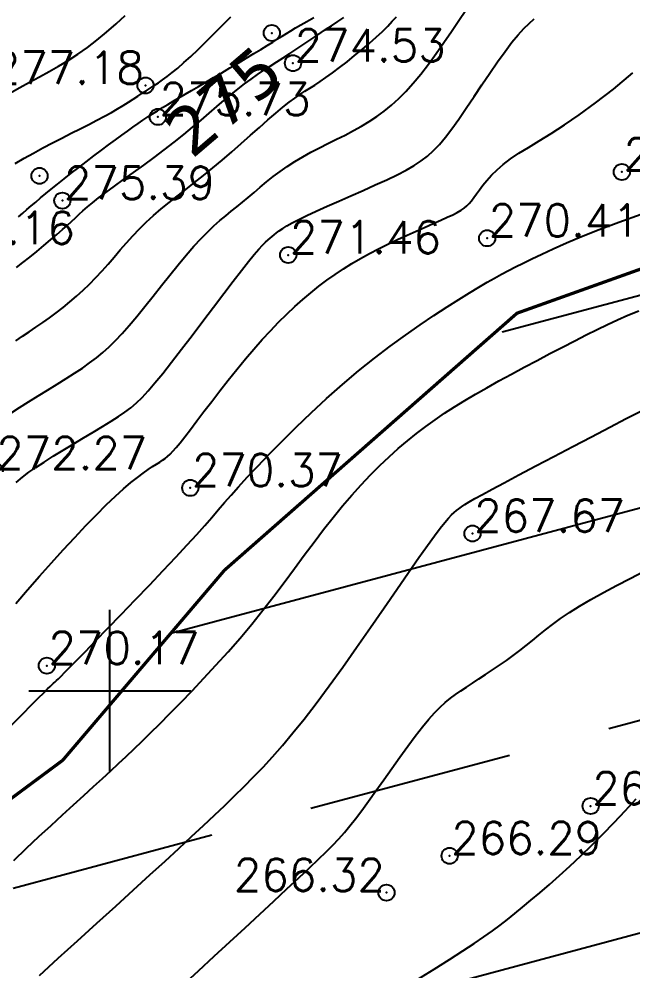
# Model space of a CAD drawing. Header units: millimetres. Extents: x 524954 to 526204, y 9523489 to 9524010.
# Drawn here: x 525997.19 to 526016.16, y 9523691.34 to 9523720.77 of the extents above; entities that cross this region are included whole.
import ezdxf
from ezdxf.enums import TextEntityAlignment as Align

# ---------------------------------------------------------------- set-up
doc = ezdxf.new("R2010")
doc.units = ezdxf.units.MM
doc.header["$PDMODE"] = 32
doc.header["$PDSIZE"] = 0.5
doc.linetypes.add('ACAD_ISO12W100', pattern=[21, 12, -3, 0, -3, 0, -3])
for name, color, linetype in [('Bord Fleuve', 4, 'ACAD_ISO12W100'), ('Carroyage', 7, 'Continuous'), ('CN_01_00', 3, 'Continuous'), ('CN_02_00', 4, 'Continuous'), ('CN_05_00', 6, 'Continuous'), ('CN_10_00', 1, 'Continuous'), ('Cotation Courbes de niveau', 7, 'Continuous'), ('TopoAlt', 3, 'Continuous'), ('TOPOJIS', 7, 'Continuous')]:
    doc.layers.add(name, color=color, linetype=linetype)
doc.styles.add('Simplex 1.0', font='Simplex.shx', dxfattribs={"width": 0.99, "height": 1})
doc.styles.add('Verdana 1.0', font='verdana.ttf', dxfattribs={"width": 0.99, "height": 1})

# ---------------------------------------------------------------- blocks, each defined once
blk = doc.blocks.new('TCPOINT M')
at = {"color": 0}
blk.add_point((0, 0), dxfattribs=at)
at = {"layer": 'TopoAlt', "style": 'Simplex 1.0', "width": 0.99}
blk.add_attdef('ALT', (0.15, 0.15), '', height=1, dxfattribs=at)

msp = doc.modelspace()

# ---------------------------------------------------------------- hatches: boundary and pattern name
at = {"layer": 'Bord Fleuve', "ltscale": 0.5}
h = msp.add_hatch(dxfattribs=at)
h.set_pattern_fill('ANSI33', color=256, scale=2, angle=330, style=0)
h.paths.add_polyline_path([(526101.715, 9523771.778), (526101.498, 9523728.689), (526067.042, 9523702.1), (526048.223, 9523678.528), (526031.816, 9523676.184), (526027.837, 9523671.249), (526016.46, 9523661.911), (526012.684, 9523655.259), (526010.342, 9523652.337), (526009.349, 9523649.826), (526002.836, 9523644.901), (526001.359, 9523638.704), (525998.552, 9523634.868), (525992.641, 9523630.59), (525971.373, 9523621.771), (525946.333, 9523622.282), (525936.503, 9523619.892), (525930.695, 9523617.923), (525919.699, 9523615.395), (525895.841, 9523612.948), (525885.599, 9523613.628), (525875.196, 9523613.421), (525867.372, 9523614.558), (525859.164, 9523613.749), (525850.68, 9523611.584), (525842.877, 9523609.413), (525834.137, 9523605.724), (525821.783, 9523602.11), (525815.903, 9523600.185), (525796.184, 9523594.113), (525774.026, 9523585.199), (525767.099, 9523581.761), (525763.989, 9523580.32), (525760.33, 9523578.539), (525748.039, 9523572.413), (525744.059, 9523571.766), (525739.195, 9523569.005), (525726.381, 9523563.785), (525719.788, 9523561.814), (525707.248, 9523554.536), (525700.147, 9523552.212), (525692.212, 9523549.16), (525674.921, 9523545.702), (525662.522, 9523542.332), (525644.942, 9523541.016), (525635.899, 9523540.053), (525621.612, 9523536.522), (525609.298, 9523533.789), (525593.484, 9523529.477), (525590.482, 9523529.837), (525587.338, 9523528.188), (525575.413, 9523524.864), (525573.541, 9523524.376), (525537.559, 9523507.804), (525536.053, 9523507.312), (525509.961, 9523500.658), (525472.702, 9523501.018), (525453.195, 9523495.13), (525425.264, 9523493.316), (525409.725, 9523500.229), (525383.624, 9523517.145), (525374.857, 9523528.592), (525397.503, 9523550.219), (525408.728, 9523544.096), (525423.511, 9523536.311), (525445.736, 9523537.578), (525453.966, 9523539.782), (525464.454, 9523546.087), (525473.153, 9523547.827), (525482.046, 9523548.599), (525491.438, 9523548.246), (525499.251, 9523546.152), (525510.455, 9523545.914), (525524.182, 9523548.573), (525533.752, 9523550.446), (525539.312, 9523550.42), (525543.959, 9523554.529), (525548.966, 9523556.567), (525556.157, 9523559.482), (525565.701, 9523562.659), (525575.687, 9523565.927), (525586.045, 9523569.089), (525592.726, 9523570.833), (525599.232, 9523573.013), (525615.849, 9523577.326), (525625.16, 9523582.583), (525628.685, 9523586.517), (525632.523, 9523586.625), (525648.079, 9523583.088), (525655.429, 9523583.638), (525665.347, 9523586.334), (525670.505, 9523587.365), (525674.974, 9523592.31), (525681.363, 9523595.427), (525690.374, 9523596.897), (525696.726, 9523596.667), (525703.112, 9523600.372), (525712.502, 9523603.181), (525720.951, 9523606.622), (525729.973, 9523611.744), (525735.094, 9523612.577), (525741.896, 9523615.967), (525746.088, 9523618.007), (525749.05, 9523619.379), (525756.94, 9523623.296), (525766.831, 9523627.898), (525804.249, 9523638.101), (525817.576, 9523642.025), (525828.432, 9523644.919), (525839.805, 9523649.896), (525846.166, 9523651.166), (525855.839, 9523655.822), (525867.776, 9523655.711), (525877.503, 9523655.632), (525886.144, 9523654.198), (525894.786, 9523653.829), (525911.157, 9523655.506), (525918.652, 9523656.801), (525925.004, 9523658.249), (525933.183, 9523660.832), (525939.613, 9523663.374), (525944.509, 9523665.893), (525950.393, 9523669.022), (525957.623, 9523672.73), (525962.986, 9523676.276), (525970.165, 9523679.965), (525973.599, 9523682.924), (525976.261, 9523684.646), (525980.145, 9523686.246), (525987.591, 9523689.162), (525991.967, 9523692.966), (525998.543, 9523697.851), (526003.542, 9523703.73), (526012.581, 9523711.677), (526026.66, 9523716.709), (526030.85, 9523726.011), (526046.387, 9523740.613), (526052.355, 9523745.599), (526061.927, 9523759.011), (526073.275, 9523760.379), (526077.818, 9523761.95), (526083.981, 9523762.217)])
h.paths.add_polyline_path([(525512.661, 9523516.101), (525534.357, 9523523.257), (525535.319, 9523520.342), (525513.623, 9523513.186)], flags=24)
h.paths.add_polyline_path([(525743.331, 9523593.045), (525764.315, 9523602.078), (525765.529, 9523599.259), (525744.545, 9523590.226)], flags=24)
h.paths.add_polyline_path([(525983.194, 9523662.071), (526001.508, 9523675.73), (526003.343, 9523673.269), (525985.029, 9523659.611)], flags=24)

# ---------------------------------------------------------------- linework, layer by layer
at = {"layer": 'Bord Fleuve', "ltscale": 0.35, "flags": 128}
msp.add_lwpolyline([(525394.064, 9523546.741, 0.1, 0.1, 0), (525403.511, 9523541.057, 0.1, 0.1, 0), (525423.511, 9523536.311, 0.1, 0.1, 0), (525445.736, 9523537.578, 0.1, 0.1, 0), (525453.966, 9523539.782, 0.1, 0.1, 0), (525464.454, 9523546.087, 0.1, 0.1, 0), (525473.153, 9523547.827, 0.1, 0.1, 0), (525482.046, 9523548.599, 0.1, 0.1, 0), (525491.438, 9523548.246, 0.1, 0.1, 0), (525499.251, 9523546.152, 0.1, 0.1, 0), (525510.455, 9523545.914, 0.1, 0.1, 0), (525524.182, 9523548.573, 0.1, 0.1, 0), (525533.752, 9523550.446, 0.1, 0.1, 0), (525539.312, 9523550.42, 0.1, 0.1, 0), (525543.959, 9523554.529, 0.1, 0.1, 0), (525548.966, 9523556.567, 0.1, 0.1, 0), (525556.157, 9523559.482, 0.1, 0.1, 0), (525565.701, 9523562.659, 0.1, 0.1, 0), (525575.687, 9523565.927, 0.1, 0.1, 0), (525586.045, 9523569.089, 0.1, 0.1, 0), (525592.726, 9523570.833, 0.1, 0.1, 0), (525599.232, 9523573.013, 0.1, 0.1, 0), (525615.849, 9523577.326, 0.1, 0.1, 0), (525625.16, 9523582.583, 0.1, 0.1, 0), (525628.685, 9523586.517, 0.1, 0.1, 0), (525632.523, 9523586.625, 0.1, 0.1, 0), (525648.079, 9523583.088, 0.1, 0.1, 0), (525655.429, 9523583.638, 0.1, 0.1, 0), (525665.347, 9523586.334, 0.1, 0.1, 0), (525670.505, 9523587.365, 0.1, 0.1, 0), (525674.974, 9523592.31, 0.1, 0.1, 0), (525674.974, 9523592.31, 0.1, 0.1, 0), (525681.363, 9523595.427, 0.1, 0.1, 0), (525681.363, 9523595.427, 0.1, 0.1, 0), (525690.374, 9523596.897, 0.1, 0.1, 0), (525696.726, 9523596.667, 0.1, 0.1, 0), (525703.112, 9523600.372, 0.1, 0.1, 0), (525712.502, 9523603.181, 0.1, 0.1, 0), (525712.502, 9523603.181, 0.1, 0.1, 0), (525720.951, 9523606.622, 0.1, 0.1, 0), (525729.973, 9523611.744, 0.1, 0.1, 0), (525735.094, 9523612.577, 0.1, 0.1, 0), (525741.896, 9523615.967, 0.1, 0.1, 0), (525746.088, 9523618.007, 0.1, 0.1, 0), (525749.05, 9523619.379, 0.1, 0.1, 0), (525756.94, 9523623.296, 0.1, 0.1, 0), (525766.831, 9523627.898, 0.1, 0.1, 0), (525804.249, 9523638.101, 0.1, 0.1, 0), (525817.576, 9523642.025, 0.1, 0.1, 0), (525828.432, 9523644.919, 0.1, 0.1, 0), (525839.805, 9523649.896, 0.1, 0.1, 0), (525846.166, 9523651.166, 0.1, 0.1, 0), (525855.839, 9523655.822, 0.1, 0.1, 0), (525867.776, 9523655.711, 0.1, 0.1, 0), (525877.503, 9523655.632, 0.1, 0.1, 0), (525886.144, 9523654.198, 0.1, 0.1, 0), (525894.786, 9523653.829, 0.1, 0.1, 0), (525911.157, 9523655.506, 0.1, 0.1, 0), (525918.652, 9523656.801, 0.1, 0.1, 0), (525925.004, 9523658.249, 0.1, 0.1, 0), (525933.183, 9523660.832, 0.1, 0.1, 0), (525939.613, 9523663.374, 0.1, 0.1, 0), (525944.509, 9523665.893, 0.1, 0.1, 0), (525950.393, 9523669.022, 0.1, 0.1, 0), (525957.623, 9523672.73, 0.1, 0.1, 0), (525962.986, 9523676.276, 0.1, 0.1, 0), (525970.165, 9523679.965, 0.1, 0.1, 0), (525970.165, 9523679.965, 0.1, 0.1, 0), (525973.599, 9523682.924, 0.1, 0.1, 0), (525976.261, 9523684.646, 0.1, 0.1, 0), (525980.145, 9523686.246, 0.1, 0.1, 0), (525987.591, 9523689.162, 0.1, 0.1, 0), (525991.967, 9523692.966, 0.1, 0.1, 0), (525998.543, 9523697.851, 0.1, 0.1, 0), (526003.542, 9523703.73, 0.1, 0.1, 0), (526012.581, 9523711.677, 0.1, 0.1, 0), (526026.66, 9523716.709, 0.1, 0.1, 0), (526030.85, 9523726.011, 0.1, 0.1, 0), (526046.387, 9523740.613, 0.1, 0.1, 0), (526052.355, 9523745.599, 0.1, 0.1, 0), (526061.927, 9523759.011, 0.1, 0.1, 0), (526073.275, 9523760.379, 0.1, 0.1, 0), (526077.818, 9523761.95, 0.1, 0.1, 0), (526083.981, 9523762.217, 0.1, 0.1, 0), (526101.715, 9523771.778, 0, 0, 0)], format="xyseb", dxfattribs=at)
at = {"layer": 'Carroyage'}
for p, q in [((526000, 9523697.5), (526000, 9523702.5)), ((525997.5, 9523700), (526002.5, 9523700))]:
    msp.add_line(p, q, dxfattribs=at)
at = {"layer": 'CN_01_00', "flags": 128}
for points, elevation in [([(525996.945, 9523708.59), (525997.209, 9523708.76), (525997.49, 9523708.937), (525997.781, 9523709.117), (525998.076, 9523709.298), (525998.367, 9523709.478), (525998.648, 9523709.653), (525998.911, 9523709.821), (525999.152, 9523709.981), (525999.375, 9523710.137), (525999.583, 9523710.294), (525999.783, 9523710.459), (525999.98, 9523710.636), (526000.178, 9523710.83), (526000.383, 9523711.048), (526000.601, 9523711.295), (526000.834, 9523711.574), (526001.081, 9523711.879), (526001.337, 9523712.2), (526001.597, 9523712.529), (526001.857, 9523712.857), (526002.114, 9523713.176), (526002.362, 9523713.475), (526002.597, 9523713.748), (526002.817, 9523713.986), (526003.023, 9523714.193), (526003.216, 9523714.376), (526003.401, 9523714.539), (526003.579, 9523714.688), (526003.753, 9523714.829), (526003.926, 9523714.967), (526004.1, 9523715.109), (526004.278, 9523715.258), (526004.46, 9523715.413), (526004.648, 9523715.573), (526004.844, 9523715.736), (526005.047, 9523715.899), (526005.259, 9523716.06), (526005.481, 9523716.218), (526005.714, 9523716.371), (526005.959, 9523716.516), (526006.213, 9523716.655), (526006.473, 9523716.79), (526006.738, 9523716.923), (526007.003, 9523717.055), (526007.266, 9523717.187), (526007.524, 9523717.322), (526007.775, 9523717.462), (526008.017, 9523717.607), (526008.251, 9523717.762), (526008.478, 9523717.929), (526008.702, 9523718.111), (526008.924, 9523718.313), (526009.147, 9523718.537), (526009.373, 9523718.787), (526009.604, 9523719.065), (526009.841, 9523719.374), (526010.081, 9523719.704), (526010.321, 9523720.047), (526010.557, 9523720.392), (526010.785, 9523720.728), (526011, 9523721.046)], 273), ([(525997.073, 9523716.302), (525997.352, 9523716.467), (525997.638, 9523716.629), (525997.93, 9523716.788), (525998.223, 9523716.943), (525998.515, 9523717.093), (525998.802, 9523717.239), (525999.081, 9523717.38), (525999.348, 9523717.515), (525999.6, 9523717.645), (525999.833, 9523717.768), (526000.046, 9523717.886), (526000.239, 9523717.997), (526000.415, 9523718.103), (526000.576, 9523718.204), (526000.725, 9523718.299), (526000.864, 9523718.39), (526000.995, 9523718.476), (526001.122, 9523718.558), (526001.246, 9523718.637), (526001.37, 9523718.716), (526001.498, 9523718.8), (526001.631, 9523718.892), (526001.775, 9523718.996), (526001.93, 9523719.117), (526002.101, 9523719.259), (526002.289, 9523719.425), (526002.498, 9523719.618), (526002.724, 9523719.835), (526002.965, 9523720.07), (526003.216, 9523720.32), (526003.474, 9523720.578), (526003.737, 9523720.839)], 277), ([(525997.093, 9523702.698), (525997.458, 9523703.123), (525997.826, 9523703.545), (525998.195, 9523703.959), (525998.559, 9523704.36), (525998.914, 9523704.744), (525999.258, 9523705.107), (525999.584, 9523705.442), (525999.89, 9523705.747), (526000.171, 9523706.016), (526000.424, 9523706.246), (526000.65, 9523706.44), (526000.851, 9523706.601), (526001.028, 9523706.735), (526001.183, 9523706.844), (526001.319, 9523706.934), (526001.437, 9523707.008), (526001.539, 9523707.072), (526001.627, 9523707.128), (526001.706, 9523707.183), (526001.783, 9523707.244), (526001.861, 9523707.317), (526001.948, 9523707.409), (526002.049, 9523707.525), (526002.169, 9523707.672), (526002.313, 9523707.857), (526002.487, 9523708.083), (526002.687, 9523708.345), (526002.908, 9523708.637), (526003.147, 9523708.949), (526003.398, 9523709.276), (526003.659, 9523709.608), (526003.924, 9523709.939), (526004.189, 9523710.261), (526004.45, 9523710.568), (526004.707, 9523710.859), (526004.962, 9523711.135), (526005.214, 9523711.397), (526005.464, 9523711.644), (526005.713, 9523711.879), (526005.961, 9523712.101), (526006.209, 9523712.31), (526006.457, 9523712.509), (526006.707, 9523712.698), (526006.96, 9523712.877), (526007.217, 9523713.048), (526007.478, 9523713.212), (526007.745, 9523713.369), (526008.02, 9523713.521), (526008.302, 9523713.669), (526008.593, 9523713.814), (526008.888, 9523713.954), (526009.181, 9523714.089), (526009.466, 9523714.217), (526009.739, 9523714.338), (526009.994, 9523714.45), (526010.225, 9523714.552), (526010.427, 9523714.643), (526010.596, 9523714.723), (526010.735, 9523714.795), (526010.851, 9523714.862), (526010.947, 9523714.928), (526011.03, 9523714.996), (526011.105, 9523715.07), (526011.177, 9523715.154), (526011.251, 9523715.251), (526011.332, 9523715.364), (526011.423, 9523715.491), (526011.529, 9523715.631), (526011.652, 9523715.782), (526011.796, 9523715.941), (526011.963, 9523716.106), (526012.157, 9523716.276), (526012.381, 9523716.448), (526012.638, 9523716.622), (526012.931, 9523716.805), (526013.262, 9523717.007), (526013.633, 9523717.236), (526014.046, 9523717.502), (526014.504, 9523717.813), (526015.008, 9523718.179), (526015.562, 9523718.608), (526016.163, 9523719.106)], 271), ([(525997.031, 9523694.756), (525997.425, 9523695.13), (525997.81, 9523695.49), (525998.182, 9523695.835), (525998.54, 9523696.164), (525998.88, 9523696.475), (525999.2, 9523696.767), (525999.498, 9523697.039), (525999.771, 9523697.289), (526000.027, 9523697.523), (526000.27, 9523697.749), (526000.508, 9523697.973), (526000.748, 9523698.201), (526000.997, 9523698.441), (526001.26, 9523698.699), (526001.545, 9523698.982), (526001.856, 9523699.295), (526002.19, 9523699.636), (526002.543, 9523700.001), (526002.907, 9523700.387), (526003.279, 9523700.789), (526003.652, 9523701.205), (526004.022, 9523701.63), (526004.382, 9523702.06), (526004.73, 9523702.493), (526005.064, 9523702.925), (526005.388, 9523703.354), (526005.702, 9523703.777), (526006.008, 9523704.191), (526006.308, 9523704.595), (526006.604, 9523704.985), (526006.897, 9523705.36), (526007.188, 9523705.716), (526007.479, 9523706.054), (526007.768, 9523706.374), (526008.055, 9523706.678), (526008.342, 9523706.965), (526008.627, 9523707.236), (526008.911, 9523707.492), (526009.194, 9523707.732), (526009.476, 9523707.959), (526009.759, 9523708.175), (526010.047, 9523708.381), (526010.342, 9523708.581), (526010.647, 9523708.777), (526010.964, 9523708.973), (526011.297, 9523709.17), (526011.649, 9523709.372), (526012.02, 9523709.58), (526012.406, 9523709.792), (526012.802, 9523710.006), (526013.201, 9523710.219), (526013.599, 9523710.428), (526013.989, 9523710.63), (526014.365, 9523710.823), (526014.722, 9523711.004), (526015.056, 9523711.171), (526015.375, 9523711.327), (526015.689, 9523711.473), (526016.008, 9523711.613), (526016.341, 9523711.75)], 269), ([(526002.251, 9523690.9), (526002.735, 9523691.343), (526003.221, 9523691.789), (526003.705, 9523692.234), (526004.178, 9523692.671), (526004.635, 9523693.094), (526005.069, 9523693.497), (526005.473, 9523693.874), (526005.842, 9523694.218), (526006.167, 9523694.525), (526006.446, 9523694.789), (526006.684, 9523695.02), (526006.892, 9523695.229), (526007.077, 9523695.424), (526007.25, 9523695.619), (526007.419, 9523695.822), (526007.594, 9523696.045), (526007.783, 9523696.298), (526007.993, 9523696.589), (526008.222, 9523696.91), (526008.463, 9523697.251), (526008.711, 9523697.602), (526008.96, 9523697.951), (526009.204, 9523698.287), (526009.438, 9523698.601), (526009.656, 9523698.882), (526009.854, 9523699.121), (526010.035, 9523699.323), (526010.204, 9523699.494), (526010.364, 9523699.641), (526010.522, 9523699.769), (526010.68, 9523699.887), (526010.844, 9523700), (526011.017, 9523700.115), (526011.205, 9523700.238), (526011.403, 9523700.368), (526011.611, 9523700.504), (526011.823, 9523700.646), (526012.038, 9523700.792), (526012.253, 9523700.942), (526012.463, 9523701.095), (526012.667, 9523701.249), (526012.862, 9523701.403), (526013.055, 9523701.56), (526013.25, 9523701.72), (526013.456, 9523701.884), (526013.678, 9523702.055), (526013.923, 9523702.232), (526014.199, 9523702.419), (526014.511, 9523702.616), (526014.864, 9523702.823), (526015.249, 9523703.039), (526015.656, 9523703.258), (526016.072, 9523703.477), (526016.488, 9523703.692)], 267)]:
    msp.add_lwpolyline(points, dxfattribs=dict(at, elevation=elevation))
at = {"layer": 'CN_02_00', "flags": 128}
for points, elevation in [([(525996.913, 9523718.483), (525997.218, 9523718.654), (525997.521, 9523718.819), (525997.821, 9523718.982), (525998.12, 9523719.147), (525998.417, 9523719.317), (525998.713, 9523719.496), (525999.009, 9523719.688), (525999.305, 9523719.897), (525999.602, 9523720.124), (525999.897, 9523720.368), (526000.19, 9523720.622), (526000.477, 9523720.884)], 278), ([(525997.092, 9523710.826), (525997.301, 9523710.966), (525997.508, 9523711.104), (525997.716, 9523711.242), (525997.925, 9523711.385), (525998.134, 9523711.534), (525998.344, 9523711.69), (525998.554, 9523711.853), (525998.763, 9523712.024), (525998.97, 9523712.201), (525999.174, 9523712.386), (525999.374, 9523712.578), (525999.57, 9523712.778), (525999.761, 9523712.984), (525999.949, 9523713.197), (526000.135, 9523713.413), (526000.323, 9523713.632), (526000.513, 9523713.851), (526000.709, 9523714.069), (526000.912, 9523714.284), (526001.125, 9523714.495), (526001.349, 9523714.699), (526001.583, 9523714.9), (526001.828, 9523715.1), (526002.083, 9523715.3), (526002.346, 9523715.505), (526002.618, 9523715.716), (526002.897, 9523715.937), (526003.183, 9523716.169), (526003.475, 9523716.414), (526003.769, 9523716.668), (526004.061, 9523716.924), (526004.347, 9523717.177), (526004.622, 9523717.422), (526004.884, 9523717.652), (526005.126, 9523717.861), (526005.346, 9523718.045), (526005.541, 9523718.198), (526005.715, 9523718.327), (526005.874, 9523718.438), (526006.026, 9523718.538), (526006.176, 9523718.633), (526006.33, 9523718.731), (526006.494, 9523718.839), (526006.676, 9523718.964), (526006.878, 9523719.11), (526007.098, 9523719.275), (526007.328, 9523719.454), (526007.562, 9523719.642), (526007.795, 9523719.835), (526008.02, 9523720.027), (526008.23, 9523720.214), (526008.419, 9523720.391), (526008.584, 9523720.555), (526008.727, 9523720.705), (526008.855, 9523720.845)], 274), ([(525997.107, 9523706.446), (525997.296, 9523706.609), (525997.493, 9523706.759), (525997.712, 9523706.91), (525997.967, 9523707.074), (525998.25, 9523707.252), (525998.553, 9523707.438), (525998.867, 9523707.628), (525999.182, 9523707.818), (525999.488, 9523708.002), (525999.776, 9523708.177), (526000.037, 9523708.338), (526000.264, 9523708.482), (526000.464, 9523708.618), (526000.646, 9523708.755), (526000.821, 9523708.904), (526000.997, 9523709.074), (526001.184, 9523709.276), (526001.393, 9523709.519), (526001.632, 9523709.813), (526001.908, 9523710.164), (526002.213, 9523710.561), (526002.538, 9523710.987), (526002.871, 9523711.426), (526003.201, 9523711.863), (526003.518, 9523712.282), (526003.811, 9523712.667), (526004.07, 9523713.001), (526004.286, 9523713.273), (526004.462, 9523713.487), (526004.605, 9523713.652), (526004.72, 9523713.777), (526004.812, 9523713.871), (526004.889, 9523713.942), (526004.955, 9523713.998), (526005.017, 9523714.049), (526005.08, 9523714.101), (526005.151, 9523714.158), (526005.236, 9523714.222), (526005.34, 9523714.294), (526005.471, 9523714.376), (526005.634, 9523714.469), (526005.836, 9523714.575), (526006.083, 9523714.697), (526006.377, 9523714.834), (526006.711, 9523714.984), (526007.072, 9523715.143), (526007.449, 9523715.309), (526007.83, 9523715.476), (526008.202, 9523715.643), (526008.554, 9523715.805), (526008.875, 9523715.959), (526009.155, 9523716.103), (526009.4, 9523716.242), (526009.617, 9523716.384), (526009.814, 9523716.536), (526009.999, 9523716.704), (526010.181, 9523716.895), (526010.366, 9523717.118), (526010.565, 9523717.379), (526010.781, 9523717.681), (526011.012, 9523718.017), (526011.252, 9523718.374), (526011.498, 9523718.74), (526011.743, 9523719.103), (526011.982, 9523719.451), (526012.209, 9523719.772), (526012.421, 9523720.053), (526012.613, 9523720.288), (526012.788, 9523720.48), (526012.951, 9523720.639), (526013.107, 9523720.776)], 272), ([(525997.18, 9523714.657), (525997.309, 9523714.767), (525997.439, 9523714.88), (525997.572, 9523714.995), (525997.712, 9523715.114), (525997.859, 9523715.24), (525998.018, 9523715.373), (525998.191, 9523715.515), (525998.38, 9523715.668), (525998.586, 9523715.831), (525998.807, 9523716.003), (525999.037, 9523716.181), (525999.272, 9523716.361), (525999.508, 9523716.54), (525999.74, 9523716.714), (525999.963, 9523716.88), (526000.173, 9523717.036), (526000.367, 9523717.179), (526000.546, 9523717.309), (526000.713, 9523717.429), (526000.871, 9523717.54), (526001.023, 9523717.644), (526001.171, 9523717.744), (526001.319, 9523717.841), (526001.47, 9523717.936), (526001.625, 9523718.033), (526001.787, 9523718.131), (526001.957, 9523718.232), (526002.136, 9523718.338), (526002.324, 9523718.448), (526002.525, 9523718.565), (526002.738, 9523718.689), (526002.964, 9523718.822), (526003.205, 9523718.963), (526003.455, 9523719.111), (526003.71, 9523719.262), (526003.964, 9523719.413), (526004.211, 9523719.561), (526004.447, 9523719.703), (526004.665, 9523719.836), (526004.862, 9523719.956), (526005.032, 9523720.062), (526005.183, 9523720.156), (526005.321, 9523720.243), (526005.454, 9523720.326), (526005.589, 9523720.408), (526005.735, 9523720.496), (526005.898, 9523720.591), (526006.086, 9523720.698), (526006.304, 9523720.82)], 276), ([(525997.823, 9523691.197), (525998.406, 9523691.727), (525999.004, 9523692.271), (525999.602, 9523692.814), (526000.183, 9523693.343), (526000.733, 9523693.844), (526001.24, 9523694.307), (526001.704, 9523694.733), (526002.131, 9523695.126), (526002.524, 9523695.49), (526002.889, 9523695.831), (526003.229, 9523696.152), (526003.55, 9523696.458), (526003.856, 9523696.753), (526004.152, 9523697.043), (526004.442, 9523697.335), (526004.733, 9523697.637), (526005.029, 9523697.959), (526005.335, 9523698.309), (526005.658, 9523698.695), (526006.002, 9523699.125), (526006.373, 9523699.609), (526006.773, 9523700.151), (526007.194, 9523700.735), (526007.625, 9523701.344), (526008.055, 9523701.96), (526008.473, 9523702.564), (526008.869, 9523703.137), (526009.232, 9523703.661), (526009.55, 9523704.117), (526009.816, 9523704.492), (526010.033, 9523704.792), (526010.209, 9523705.026), (526010.35, 9523705.204), (526010.464, 9523705.338), (526010.556, 9523705.438), (526010.635, 9523705.513), (526010.706, 9523705.575), (526010.778, 9523705.632), (526010.86, 9523705.692), (526010.964, 9523705.76), (526011.1, 9523705.842), (526011.279, 9523705.945), (526011.512, 9523706.074), (526011.81, 9523706.236), (526012.184, 9523706.436), (526012.638, 9523706.677), (526013.158, 9523706.952), (526013.72, 9523707.248), (526014.303, 9523707.554), (526014.885, 9523707.858), (526015.443, 9523708.15), (526015.956, 9523708.418), (526016.401, 9523708.65)], 268), ([(526009.483, 9523691.057), (526010.017, 9523691.392), (526010.496, 9523691.695), (526010.908, 9523691.96), (526011.258, 9523692.19), (526011.559, 9523692.395), (526011.823, 9523692.581), (526012.061, 9523692.757), (526012.287, 9523692.932), (526012.513, 9523693.112), (526012.749, 9523693.306), (526013.006, 9523693.521), (526013.284, 9523693.757), (526013.58, 9523694.012), (526013.892, 9523694.288), (526014.216, 9523694.582), (526014.549, 9523694.893), (526014.89, 9523695.222), (526015.235, 9523695.566), (526015.582, 9523695.925), (526015.925, 9523696.291), (526016.26, 9523696.657)], 266)]:
    msp.add_lwpolyline(points, dxfattribs=dict(at, elevation=elevation))
at = {"layer": 'CN_05_00', "elevation": 275, "flags": 128}
msp.add_lwpolyline([(525997.116, 9523713.087), (525997.314, 9523713.243), (525997.525, 9523713.412), (525997.743, 9523713.588), (525997.96, 9523713.767), (525998.17, 9523713.942), (525998.365, 9523714.108), (525998.539, 9523714.26), (525998.687, 9523714.395), (525998.816, 9523714.515), (525998.934, 9523714.627), (525999.049, 9523714.735), (525999.169, 9523714.845), (525999.305, 9523714.963), (525999.463, 9523715.093), (525999.653, 9523715.242), (525999.88, 9523715.412), (526000.14, 9523715.603), (526000.425, 9523715.809), (526000.73, 9523716.029), (526001.045, 9523716.259), (526001.366, 9523716.494), (526001.683, 9523716.732), (526001.99, 9523716.969), (526002.281, 9523717.202), (526002.557, 9523717.43), (526002.819, 9523717.651), (526003.067, 9523717.864), (526003.304, 9523718.067), (526003.531, 9523718.261), (526003.749, 9523718.444), (526003.96, 9523718.614), (526004.165, 9523718.772), (526004.366, 9523718.918), (526004.564, 9523719.056), (526004.761, 9523719.188), (526004.957, 9523719.317), (526005.156, 9523719.445), (526005.357, 9523719.574), (526005.563, 9523719.708), (526005.775, 9523719.847), (526005.991, 9523719.991), (526006.208, 9523720.137), (526006.424, 9523720.282), (526006.637, 9523720.426), (526006.845, 9523720.564), (526007.045, 9523720.696), (526007.234, 9523720.819)], dxfattribs=at)
at = {"layer": 'CN_10_00', "elevation": 270, "flags": 128}
msp.add_lwpolyline([(525996.941, 9523698.92), (525997.298, 9523699.282), (525997.579, 9523699.565), (525997.796, 9523699.782), (525997.958, 9523699.942), (525998.075, 9523700.057), (525998.158, 9523700.137), (525998.217, 9523700.192), (525998.262, 9523700.233), (525998.303, 9523700.271), (525998.349, 9523700.314), (525998.41, 9523700.373), (525998.493, 9523700.456), (525998.608, 9523700.572), (525998.764, 9523700.73), (525998.969, 9523700.94), (525999.233, 9523701.21), (525999.561, 9523701.547), (525999.939, 9523701.937), (526000.353, 9523702.364), (526000.786, 9523702.814), (526001.222, 9523703.27), (526001.646, 9523703.715), (526002.041, 9523704.134), (526002.392, 9523704.511), (526002.686, 9523704.836), (526002.935, 9523705.115), (526003.151, 9523705.363), (526003.349, 9523705.593), (526003.543, 9523705.819), (526003.747, 9523706.053), (526003.976, 9523706.31), (526004.244, 9523706.602), (526004.561, 9523706.939), (526004.924, 9523707.316), (526005.326, 9523707.723), (526005.76, 9523708.151), (526006.22, 9523708.591), (526006.698, 9523709.034), (526007.187, 9523709.47), (526007.682, 9523709.89), (526008.174, 9523710.287), (526008.659, 9523710.658), (526009.131, 9523711.002), (526009.585, 9523711.32), (526010.015, 9523711.61), (526010.417, 9523711.871), (526010.785, 9523712.104), (526011.114, 9523712.307), (526011.401, 9523712.482), (526011.654, 9523712.632), (526011.883, 9523712.764), (526012.099, 9523712.883), (526012.313, 9523712.997), (526012.534, 9523713.109), (526012.774, 9523713.228), (526013.042, 9523713.358), (526013.349, 9523713.504), (526013.702, 9523713.668), (526014.109, 9523713.849), (526014.577, 9523714.046), (526015.114, 9523714.26), (526015.726, 9523714.49), (526016.42, 9523714.736)], dxfattribs=at)

# ---------------------------------------------------------------- block references
at = {"layer": 'TOPOJIS'}
for p in [(526005.004, 9523720.341, 276.45), (525997.826, 9523715.923, 276.61)]:
    msp.add_blockref('TCPOINT M', p, dxfattribs=at)
ref = msp.add_blockref('TCPOINT M', (526005.658, 9523719.409, 274.53), dxfattribs=at)
ref.add_attrib('ALT', '274.53', (526005.708, 9523719.459, 274.53), dxfattribs={"layer": 'TopoAlt', "height": 1, "style": 'Simplex 1.0', "width": 0.99})
ref = msp.add_blockref('TCPOINT M', (526001.102, 9523718.719, 277.18), dxfattribs=at)
ref.add_attrib('ALT', '277.18', dxfattribs={"layer": 'TopoAlt', "height": 1, "style": 'Simplex 1.0', "width": 0.99}).set_placement((526001.052, 9523718.769, 277.18), align=Align.RIGHT)
ref = msp.add_blockref('TCPOINT M', (526001.484, 9523717.747, 275.73), dxfattribs=at)
ref.add_attrib('ALT', '275.73', (526001.534, 9523717.797, 275.73), dxfattribs={"layer": 'TopoAlt', "height": 1, "style": 'Simplex 1.0', "width": 0.99})
ref = msp.add_blockref('TCPOINT M', (526015.821, 9523716.043, 270.44), dxfattribs=at)
ref.add_attrib('ALT', '270.44', (526015.871, 9523716.093, 270.44), dxfattribs={"layer": 'TopoAlt', "height": 1, "style": 'Simplex 1.0', "width": 0.99})
ref = msp.add_blockref('TCPOINT M', (525998.533, 9523715.158, 275.39), dxfattribs=at)
ref.add_attrib('ALT', '275.39', (525998.583, 9523715.208, 275.39), dxfattribs={"layer": 'TopoAlt', "height": 1, "style": 'Simplex 1.0', "width": 0.99})
ref = msp.add_blockref('TCPOINT M', (526011.656, 9523713.995, 270.41), dxfattribs=at)
ref.add_attrib('ALT', '270.41', (526011.706, 9523714.045, 270.41), dxfattribs={"layer": 'TopoAlt', "height": 1, "style": 'Simplex 1.0', "width": 0.99})
ref = msp.add_blockref('TCPOINT M', (525994.2, 9523713.764, 276.16), dxfattribs=at)
ref.add_attrib('ALT', '276.16', (525994.25, 9523713.814, 276.16), dxfattribs={"layer": 'TopoAlt', "height": 1, "style": 'Simplex 1.0', "width": 0.99})
ref = msp.add_blockref('TCPOINT M', (526005.512, 9523713.476, 271.46), dxfattribs=at)
ref.add_attrib('ALT', '271.46', (526005.562, 9523713.526, 271.46), dxfattribs={"layer": 'TopoAlt', "height": 1, "style": 'Simplex 1.0', "width": 0.99})
ref = msp.add_blockref('TCPOINT M', (525996.44, 9523706.799, 272.27), dxfattribs=at)
ref.add_attrib('ALT', '272.27', (525996.49, 9523706.849, 272.27), dxfattribs={"layer": 'TopoAlt', "height": 1, "style": 'Simplex 1.0', "width": 0.99})
ref = msp.add_blockref('TCPOINT M', (526002.485, 9523706.274, 270.37), dxfattribs=at)
ref.add_attrib('ALT', '270.37', (526002.535, 9523706.324, 270.37), dxfattribs={"layer": 'TopoAlt', "height": 1, "style": 'Simplex 1.0', "width": 0.99})
ref = msp.add_blockref('TCPOINT M', (526011.205, 9523704.863, 267.67), dxfattribs=at)
ref.add_attrib('ALT', '267.67', (526011.255, 9523704.913, 267.67), dxfattribs={"layer": 'TopoAlt', "height": 1, "style": 'Simplex 1.0', "width": 0.99})
ref = msp.add_blockref('TCPOINT M', (525998.052, 9523700.776, 270.17), dxfattribs=at)
ref.add_attrib('ALT', '270.17', (525998.102, 9523700.826, 270.17), dxfattribs={"layer": 'TopoAlt', "height": 1, "style": 'Simplex 1.0', "width": 0.99})
ref = msp.add_blockref('TCPOINT M', (526014.855, 9523696.437, 266.11), dxfattribs=at)
ref.add_attrib('ALT', '266.11', (526014.905, 9523696.487, 266.11), dxfattribs={"layer": 'TopoAlt', "height": 1, "style": 'Simplex 1.0', "width": 0.99})
ref = msp.add_blockref('TCPOINT M', (526010.497, 9523694.897, 266.29), dxfattribs=at)
ref.add_attrib('ALT', '266.29', (526010.547, 9523694.947, 266.29), dxfattribs={"layer": 'TopoAlt', "height": 1, "style": 'Simplex 1.0', "width": 0.99})
ref = msp.add_blockref('TCPOINT M', (526008.547, 9523693.758, 266.32), dxfattribs=at)
ref.add_attrib('ALT', '266.32', dxfattribs={"layer": 'TopoAlt', "height": 1, "style": 'Simplex 1.0', "width": 0.99}).set_placement((526008.497, 9523693.808, 266.32), align=Align.RIGHT)

# ---------------------------------------------------------------- texts
at = {"layer": 'Cotation Courbes de niveau', "style": 'Verdana 1.0', "width": 0.99}
msp.add_text('275', height=1.5, rotation=40.5071, dxfattribs=at).set_placement((526003.517, 9523718.249, 275), align=Align.MIDDLE_CENTER)

doc.saveas('drawing.dxf')
